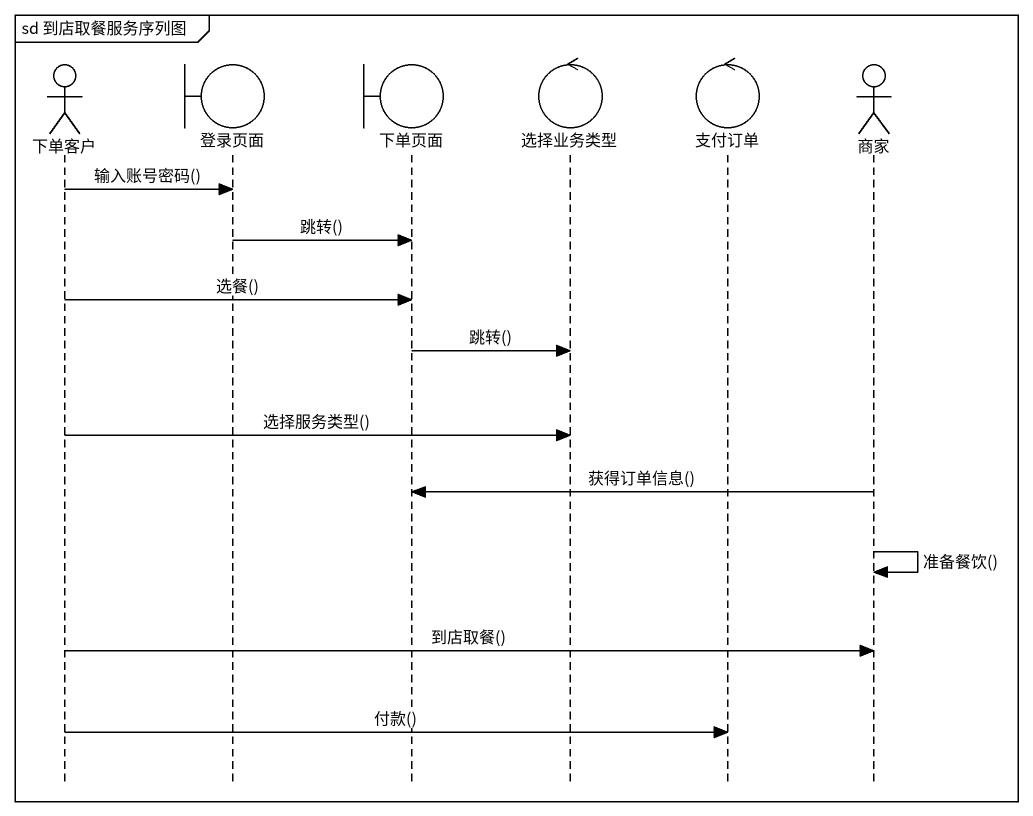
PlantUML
@startuml
mainframe sd 到店取餐服务序列图
hide footbox
actor 下单客户
boundary 登录页面
boundary 下单页面
control 选择业务类型
control 支付订单
actor 商家

下单客户 -> 登录页面 : 输入账号密码()
登录页面 -> 下单页面 : 跳转()
下单客户 -> 下单页面 : 选餐()
下单页面 -> 选择业务类型 : 跳转()
下单客户 -> 选择业务类型 : 选择服务类型()
商家 -> 下单页面 : 获得订单信息()
商家 -> 商家 : 准备餐饮()
下单客户 -> 商家 : 到店取餐()
下单客户 -> 支付订单 : 付款()
@enduml
